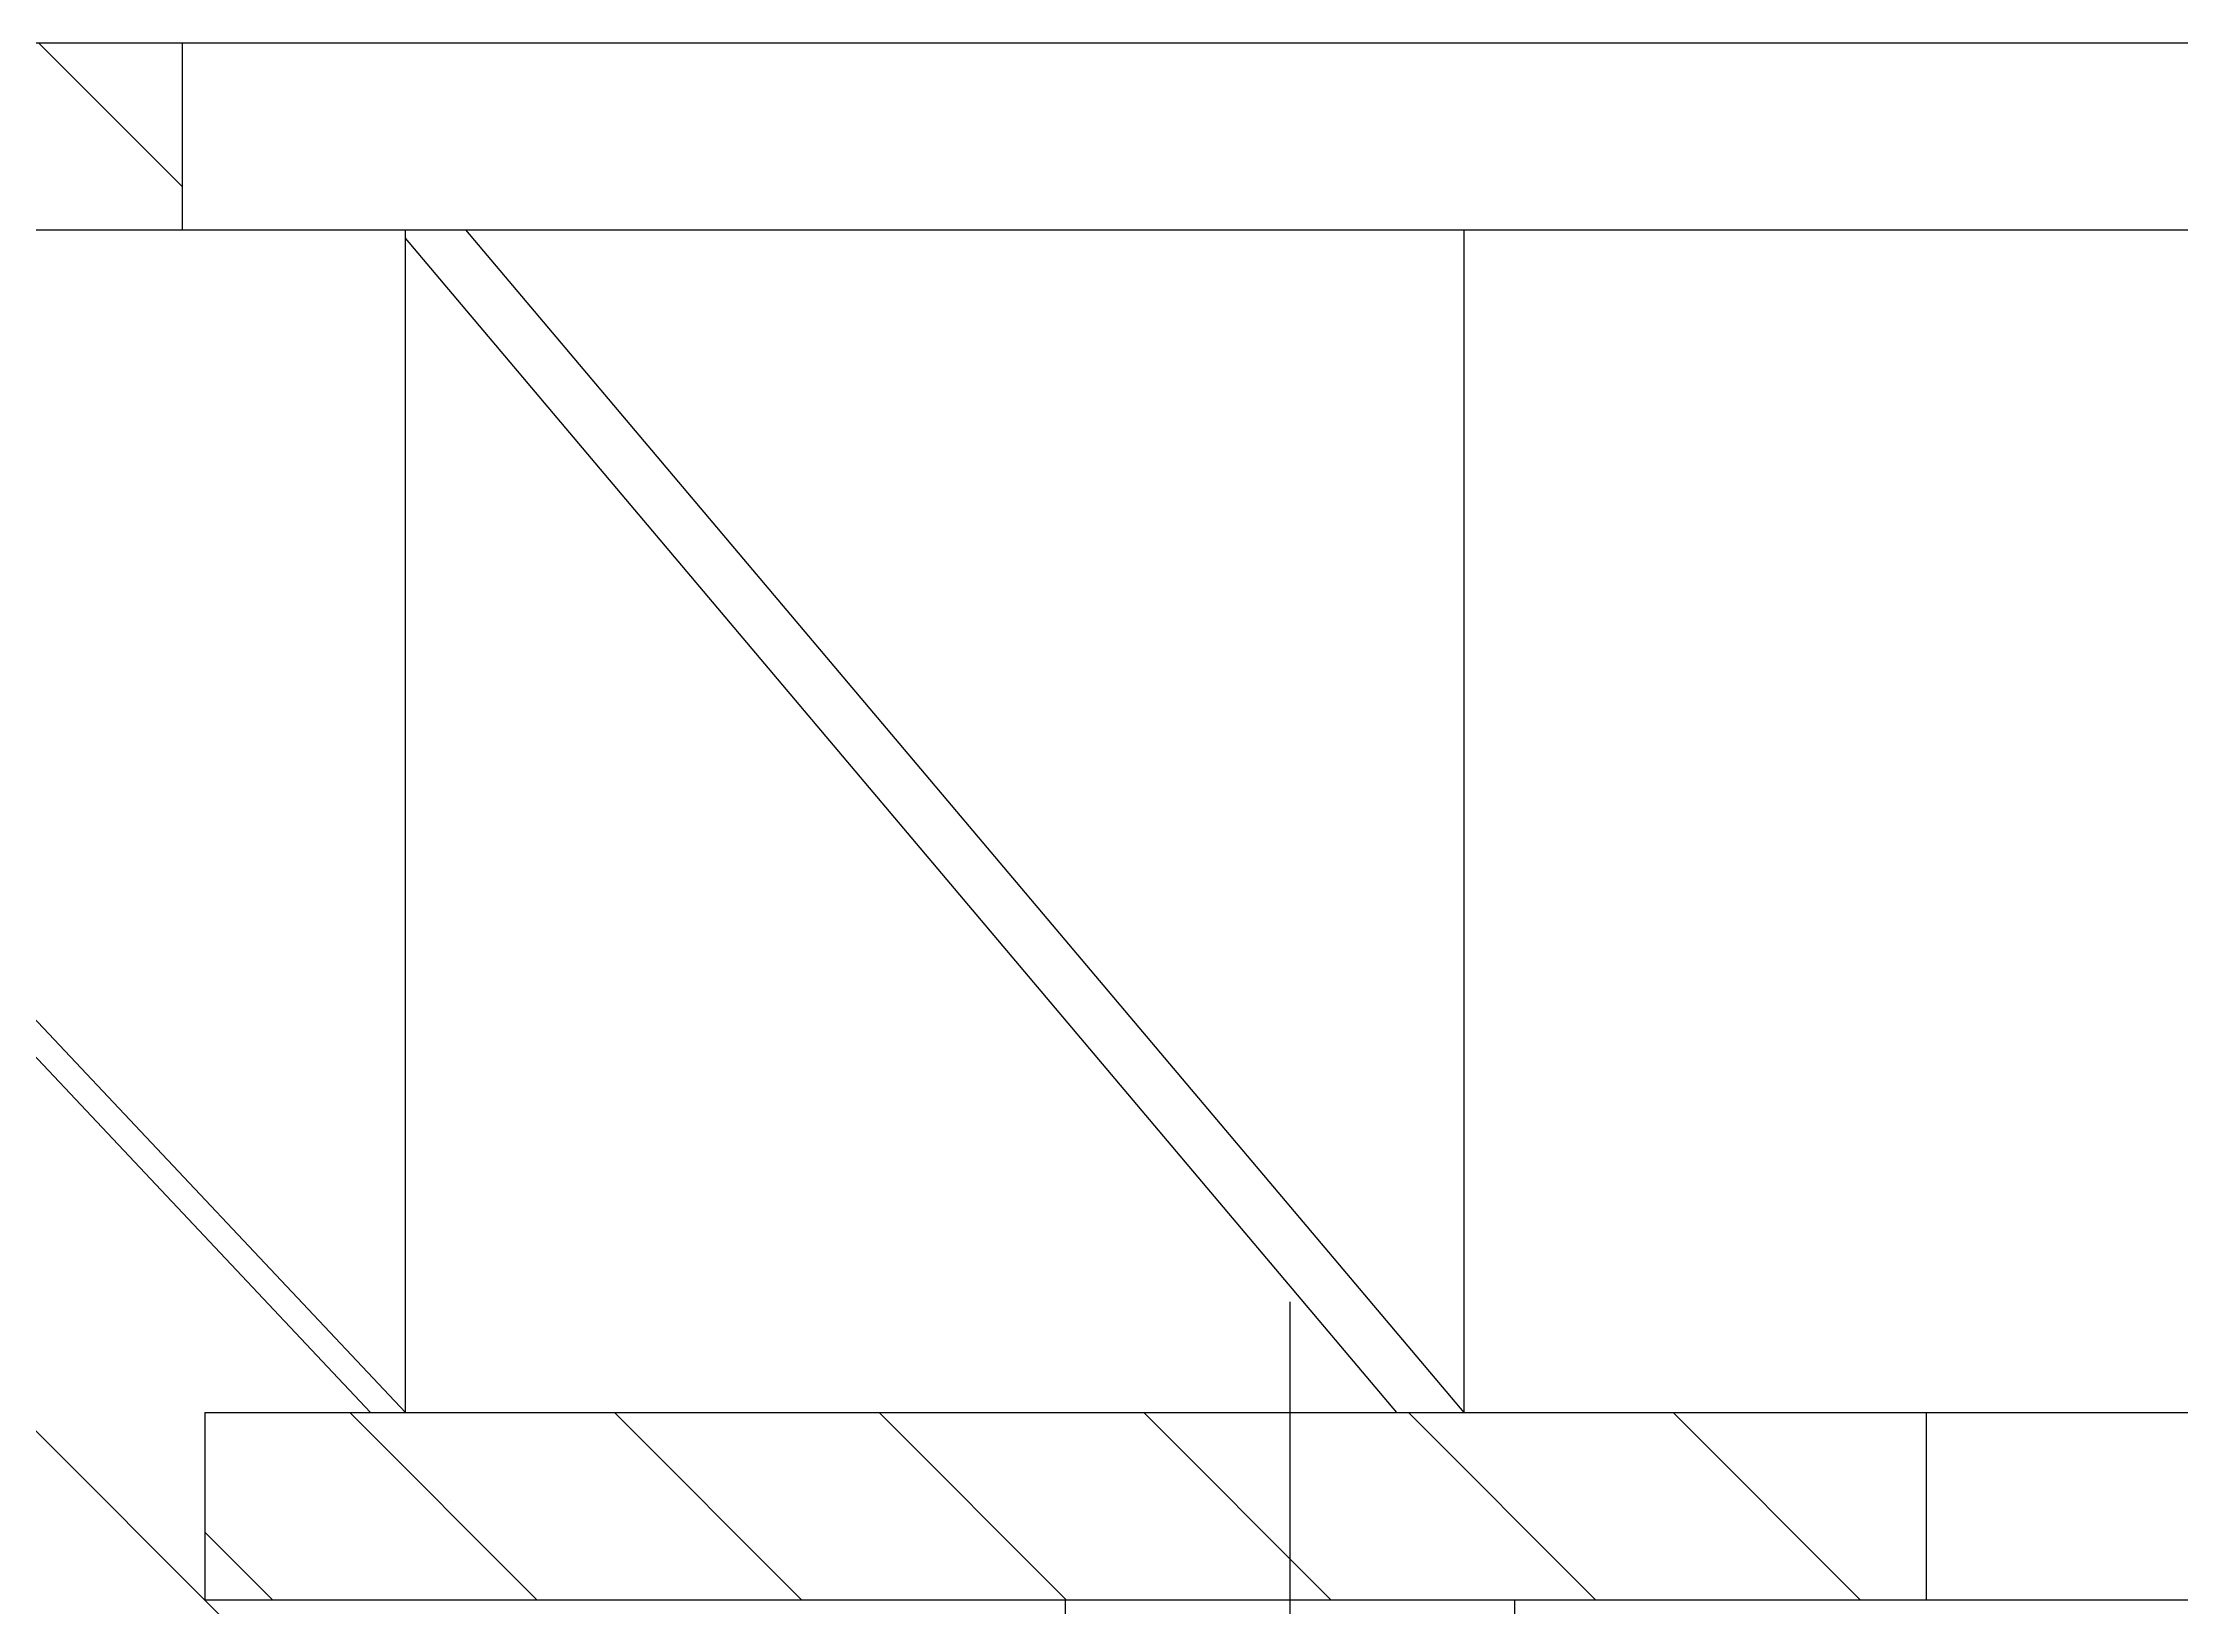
# Model space of a CAD drawing. Extents: x -3 to 21028, y -3 to 29728.
# Drawn here: x 5141.2 to 5426.9, y 16081.3 to 16290.3 of the extents above; entities that cross this region are included whole.
import ezdxf
from ezdxf.enums import TextEntityAlignment as Align

# ---------------------------------------------------------------- set-up
doc = ezdxf.new("R2010")
doc.units = 0
doc.header["$LTSCALE"] = 200
doc.header["$MEASUREMENT"] = 0
doc.linetypes.add('G', pattern=[2, 1.25, -0.25, 0.25, -0.25])
for name, color, linetype in [('01', 7, 'CONTINUOUS'), ('02', 1, 'CONTINUOUS'), ('05', 4, 'G')]:
    doc.layers.add(name, color=color, linetype=linetype)
doc.styles.get("Standard").update_dxf_attribs({"font": 'thenor.shx', "width": 0.707, "bigfont": 'hztxt.shx'})

msp = doc.modelspace()

# ---------------------------------------------------------------- hatches: boundary and pattern name
at = {"layer": '02'}
h = msp.add_hatch(dxfattribs=at)
h.set_pattern_fill('ANSI31', color=256, scale=200, angle=90, style=0)
h.set_pattern_definition([(135, (3905.254, 11303.134), (-17.67767, -17.67767), [])])
h.paths.add_polyline_path([(5084.8306, 16265.3328), (5084.8306, 16290.3328), (4979.8306, 16290.3328), (4979.8306, 16265.3328)])
h.paths.add_polyline_path([(5159.8306, 16265.3328), (5159.8306, 16290.3328), (5084.8306, 16290.3328), (5084.8306, 16265.3328)])
h.paths.add_polyline_path([(5162.8306, 16107.3112), (5162.8306, 16082.3112), (5307.8306, 16082.3112), (5307.8306, 16107.3112)])
h.paths.add_polyline_path([(5307.8306, 16107.3112), (5307.8306, 16082.3112), (5392.8306, 16082.3112), (5392.8306, 16107.3112)])

# ---------------------------------------------------------------- linework, layer by layer
at = {"layer": '01'}
for p, q in [((4979.8306, 16290.3328), (6533.8306, 16290.3328)), ((4979.8306, 16265.3328), (6533.8306, 16265.3328)), ((5189.6594, 16107.3112), (5189.6594, 16265.3328)), ((5331.0912, 16107.3112), (5197.7233, 16265.3328)), ((5331.0912, 16107.3112), (5331.0912, 16265.3328)), ((5322.0912, 16107.3112), (5189.6594, 16264.2237)), ((5189.6594, 16107.3112), (5139.8306, 16160.2449)), ((5185.0007, 16107.3112), (5139.8306, 16155.2959)), ((5277.8306, 16027.3112), (5277.8306, 16082.3112)), ((5337.8306, 16082.3112), (5337.8306, 16027.3112))]:
    msp.add_line(p, q, dxfattribs=at)
at = {"layer": '01', "ltscale": 2}
for p, q in [((5159.8306, 16290.3328), (5159.8306, 16265.3328)), ((4983.4143, 16261.6949), (5843.8306, 15401.2786)), ((5162.8306, 16107.3112), (6533.8306, 16107.3112)), ((5162.8306, 16107.3112), (5162.8306, 16082.3112)), ((5392.8306, 16107.3112), (5392.8306, 16082.3112)), ((5162.8306, 16082.3112), (6533.8306, 16082.3112))]:
    msp.add_line(p, q, dxfattribs=at)
at = {"layer": '05', "ltscale": 2}
msp.add_line((5307.8306, 16122.1074), (5307.8306, 15977.257), dxfattribs=at)

# ---------------------------------------------------------------- texts
at = {"layer": '02', "width": 0.633862}
msp.add_text('●', height=0.02, dxfattribs=at).set_placement((5195.6243, 16095.6104), (5195.6368, 16095.6104), align=Align.FIT)

doc.saveas('drawing.dxf')
